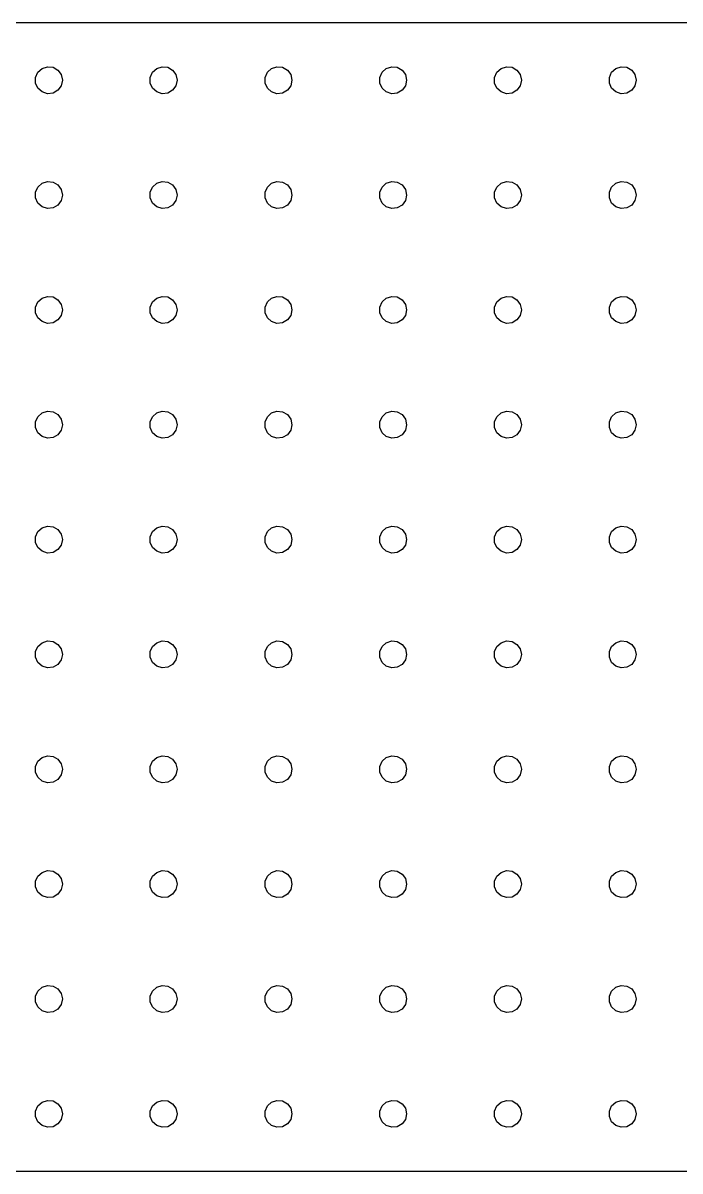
# Model space of a CAD drawing. Header units: metres. Extents: x 0 to 1714, y 0 to 1143.
# Drawn here: x 201 to 419.1, y 762.1 to 1142.9 of the extents above; entities that cross this region are included whole.
import ezdxf

# ---------------------------------------------------------------- set-up
doc = ezdxf.new("R2010")
doc.units = ezdxf.units.M

msp = doc.modelspace()

# ---------------------------------------------------------------- linework, layer by layer
for p, q in [((559.859, 1142.93), (11.6411, 1142.93)), ((205.909, 1126.6), (207.3, 1127.85)), ((207.3, 1127.85), (209.08, 1128.43)), ((209.08, 1128.43), (210.941, 1128.23)), ((210.941, 1128.23), (212.561, 1127.29)), ((244.009, 1126.6), (245.4, 1127.85)), ((245.4, 1127.85), (247.18, 1128.43)), ((247.18, 1128.43), (249.041, 1128.23)), ((249.041, 1128.23), (250.661, 1127.29)), ((282.109, 1126.6), (283.5, 1127.85)), ((283.5, 1127.85), (285.28, 1128.43)), ((285.28, 1128.43), (287.141, 1128.23)), ((287.141, 1128.23), (288.761, 1127.29)), ((320.209, 1126.6), (321.6, 1127.85)), ((321.6, 1127.85), (323.38, 1128.43)), ((323.38, 1128.43), (325.241, 1128.23)), ((325.241, 1128.23), (326.861, 1127.29)), ((358.309, 1126.6), (359.7, 1127.85)), ((359.7, 1127.85), (361.48, 1128.43)), ((361.48, 1128.43), (363.341, 1128.23)), ((363.341, 1128.23), (364.961, 1127.29)), ((396.409, 1126.6), (397.8, 1127.85)), ((397.8, 1127.85), (399.58, 1128.43)), ((399.58, 1128.43), (401.441, 1128.23)), ((401.441, 1128.23), (403.061, 1127.29)), ((205.148, 1124.89), (205.909, 1126.6)), ((205.148, 1123.01), (205.148, 1124.89)), ((212.561, 1127.29), (213.661, 1125.78)), ((213.661, 1125.78), (214.05, 1123.95)), ((214.05, 1123.95), (213.661, 1122.12)), ((243.248, 1124.89), (244.009, 1126.6)), ((243.248, 1123.01), (243.248, 1124.89)), ((250.661, 1127.29), (251.761, 1125.78)), ((251.761, 1125.78), (252.15, 1123.95)), ((252.15, 1123.95), (251.761, 1122.12)), ((281.348, 1124.89), (282.109, 1126.6)), ((281.348, 1123.01), (281.348, 1124.89)), ((288.761, 1127.29), (289.861, 1125.78)), ((289.861, 1125.78), (290.25, 1123.95)), ((290.25, 1123.95), (289.861, 1122.12)), ((319.448, 1124.89), (320.209, 1126.6)), ((319.448, 1123.01), (319.448, 1124.89)), ((326.861, 1127.29), (327.961, 1125.78)), ((327.961, 1125.78), (328.35, 1123.95)), ((328.35, 1123.95), (327.961, 1122.12)), ((357.548, 1124.89), (358.309, 1126.6)), ((357.548, 1123.01), (357.548, 1124.89)), ((364.961, 1127.29), (366.061, 1125.78)), ((366.061, 1125.78), (366.45, 1123.95)), ((366.45, 1123.95), (366.061, 1122.12)), ((395.648, 1124.89), (396.409, 1126.6)), ((395.648, 1123.01), (395.648, 1124.89)), ((403.061, 1127.29), (404.161, 1125.78)), ((404.161, 1125.78), (404.55, 1123.95)), ((404.55, 1123.95), (404.161, 1122.12)), ((205.909, 1121.3), (205.148, 1123.01)), ((207.3, 1120.05), (205.909, 1121.3)), ((209.08, 1119.47), (207.3, 1120.05)), ((212.561, 1120.61), (210.941, 1119.67)), ((213.661, 1122.12), (212.561, 1120.61)), ((244.009, 1121.3), (243.248, 1123.01)), ((245.4, 1120.05), (244.009, 1121.3)), ((247.18, 1119.47), (245.4, 1120.05)), ((250.661, 1120.61), (249.041, 1119.67)), ((251.761, 1122.12), (250.661, 1120.61)), ((282.109, 1121.3), (281.348, 1123.01)), ((283.5, 1120.05), (282.109, 1121.3)), ((285.28, 1119.47), (283.5, 1120.05)), ((288.761, 1120.61), (287.141, 1119.67)), ((289.861, 1122.12), (288.761, 1120.61)), ((320.209, 1121.3), (319.448, 1123.01)), ((321.6, 1120.05), (320.209, 1121.3)), ((323.38, 1119.47), (321.6, 1120.05)), ((326.861, 1120.61), (325.241, 1119.67)), ((327.961, 1122.12), (326.861, 1120.61)), ((358.309, 1121.3), (357.548, 1123.01)), ((359.7, 1120.05), (358.309, 1121.3)), ((361.48, 1119.47), (359.7, 1120.05)), ((364.961, 1120.61), (363.341, 1119.67)), ((366.061, 1122.12), (364.961, 1120.61)), ((396.409, 1121.3), (395.648, 1123.01)), ((397.8, 1120.05), (396.409, 1121.3)), ((399.58, 1119.47), (397.8, 1120.05)), ((403.061, 1120.61), (401.441, 1119.67)), ((404.161, 1122.12), (403.061, 1120.61)), ((210.941, 1119.67), (209.08, 1119.47)), ((249.041, 1119.67), (247.18, 1119.47)), ((287.141, 1119.67), (285.28, 1119.47)), ((325.241, 1119.67), (323.38, 1119.47)), ((363.341, 1119.67), (361.48, 1119.47)), ((401.441, 1119.67), (399.58, 1119.47)), ((205.909, 1088.5), (207.3, 1089.75)), ((207.3, 1089.75), (209.08, 1090.33)), ((209.08, 1090.33), (210.941, 1090.13)), ((210.941, 1090.13), (212.561, 1089.19)), ((244.009, 1088.5), (245.4, 1089.75)), ((245.4, 1089.75), (247.18, 1090.33)), ((247.18, 1090.33), (249.041, 1090.13)), ((249.041, 1090.13), (250.661, 1089.19)), ((282.109, 1088.5), (283.5, 1089.75)), ((283.5, 1089.75), (285.28, 1090.33)), ((285.28, 1090.33), (287.141, 1090.13)), ((287.141, 1090.13), (288.761, 1089.19)), ((320.209, 1088.5), (321.6, 1089.75)), ((321.6, 1089.75), (323.38, 1090.33)), ((323.38, 1090.33), (325.241, 1090.13)), ((325.241, 1090.13), (326.861, 1089.19)), ((358.309, 1088.5), (359.7, 1089.75)), ((359.7, 1089.75), (361.48, 1090.33)), ((361.48, 1090.33), (363.341, 1090.13)), ((363.341, 1090.13), (364.961, 1089.19)), ((396.409, 1088.5), (397.8, 1089.75)), ((397.8, 1089.75), (399.58, 1090.33)), ((399.58, 1090.33), (401.441, 1090.13)), ((401.441, 1090.13), (403.061, 1089.19)), ((205.148, 1086.79), (205.909, 1088.5)), ((205.148, 1084.91), (205.148, 1086.79)), ((212.561, 1089.19), (213.661, 1087.68)), ((213.661, 1087.68), (214.05, 1085.85)), ((214.05, 1085.85), (213.661, 1084.02)), ((243.248, 1086.79), (244.009, 1088.5)), ((243.248, 1084.91), (243.248, 1086.79)), ((250.661, 1089.19), (251.761, 1087.68)), ((251.761, 1087.68), (252.15, 1085.85)), ((252.15, 1085.85), (251.761, 1084.02)), ((281.348, 1086.79), (282.109, 1088.5)), ((281.348, 1084.91), (281.348, 1086.79)), ((288.761, 1089.19), (289.861, 1087.68)), ((289.861, 1087.68), (290.25, 1085.85)), ((290.25, 1085.85), (289.861, 1084.02)), ((319.448, 1086.79), (320.209, 1088.5)), ((319.448, 1084.91), (319.448, 1086.79)), ((326.861, 1089.19), (327.961, 1087.68)), ((327.961, 1087.68), (328.35, 1085.85)), ((328.35, 1085.85), (327.961, 1084.02)), ((357.548, 1086.79), (358.309, 1088.5)), ((357.548, 1084.91), (357.548, 1086.79)), ((364.961, 1089.19), (366.061, 1087.68)), ((366.061, 1087.68), (366.45, 1085.85)), ((366.45, 1085.85), (366.061, 1084.02)), ((395.648, 1086.79), (396.409, 1088.5)), ((395.648, 1084.91), (395.648, 1086.79)), ((403.061, 1089.19), (404.161, 1087.68)), ((404.161, 1087.68), (404.55, 1085.85)), ((404.55, 1085.85), (404.161, 1084.02)), ((205.909, 1083.2), (205.148, 1084.91)), ((207.3, 1081.95), (205.909, 1083.2)), ((209.08, 1081.37), (207.3, 1081.95)), ((212.561, 1082.51), (210.941, 1081.57)), ((213.661, 1084.02), (212.561, 1082.51)), ((244.009, 1083.2), (243.248, 1084.91)), ((245.4, 1081.95), (244.009, 1083.2)), ((247.18, 1081.37), (245.4, 1081.95)), ((250.661, 1082.51), (249.041, 1081.57)), ((251.761, 1084.02), (250.661, 1082.51)), ((282.109, 1083.2), (281.348, 1084.91)), ((283.5, 1081.95), (282.109, 1083.2)), ((285.28, 1081.37), (283.5, 1081.95)), ((288.761, 1082.51), (287.141, 1081.57)), ((289.861, 1084.02), (288.761, 1082.51)), ((320.209, 1083.2), (319.448, 1084.91)), ((321.6, 1081.95), (320.209, 1083.2)), ((323.38, 1081.37), (321.6, 1081.95)), ((326.861, 1082.51), (325.241, 1081.57)), ((327.961, 1084.02), (326.861, 1082.51)), ((358.309, 1083.2), (357.548, 1084.91)), ((359.7, 1081.95), (358.309, 1083.2)), ((361.48, 1081.37), (359.7, 1081.95)), ((364.961, 1082.51), (363.341, 1081.57)), ((366.061, 1084.02), (364.961, 1082.51)), ((396.409, 1083.2), (395.648, 1084.91)), ((397.8, 1081.95), (396.409, 1083.2)), ((399.58, 1081.37), (397.8, 1081.95)), ((403.061, 1082.51), (401.441, 1081.57)), ((404.161, 1084.02), (403.061, 1082.51)), ((210.941, 1081.57), (209.08, 1081.37)), ((249.041, 1081.57), (247.18, 1081.37)), ((287.141, 1081.57), (285.28, 1081.37)), ((325.241, 1081.57), (323.38, 1081.37)), ((363.341, 1081.57), (361.48, 1081.37)), ((401.441, 1081.57), (399.58, 1081.37)), ((205.909, 1050.4), (207.3, 1051.65)), ((207.3, 1051.65), (209.08, 1052.23)), ((209.08, 1052.23), (210.941, 1052.03)), ((210.941, 1052.03), (212.561, 1051.09)), ((244.009, 1050.4), (245.4, 1051.65)), ((245.4, 1051.65), (247.18, 1052.23)), ((247.18, 1052.23), (249.041, 1052.03)), ((249.041, 1052.03), (250.661, 1051.09)), ((282.109, 1050.4), (283.5, 1051.65)), ((283.5, 1051.65), (285.28, 1052.23)), ((285.28, 1052.23), (287.141, 1052.03)), ((287.141, 1052.03), (288.761, 1051.09)), ((320.209, 1050.4), (321.6, 1051.65)), ((321.6, 1051.65), (323.38, 1052.23)), ((323.38, 1052.23), (325.241, 1052.03)), ((325.241, 1052.03), (326.861, 1051.09)), ((358.309, 1050.4), (359.7, 1051.65)), ((359.7, 1051.65), (361.48, 1052.23)), ((361.48, 1052.23), (363.341, 1052.03)), ((363.341, 1052.03), (364.961, 1051.09)), ((396.409, 1050.4), (397.8, 1051.65)), ((397.8, 1051.65), (399.58, 1052.23)), ((399.58, 1052.23), (401.441, 1052.03)), ((401.441, 1052.03), (403.061, 1051.09)), ((205.148, 1048.69), (205.909, 1050.4)), ((205.148, 1046.81), (205.148, 1048.69)), ((212.561, 1051.09), (213.661, 1049.58)), ((213.661, 1049.58), (214.05, 1047.75)), ((214.05, 1047.75), (213.661, 1045.92)), ((243.248, 1048.69), (244.009, 1050.4)), ((243.248, 1046.81), (243.248, 1048.69)), ((250.661, 1051.09), (251.761, 1049.58)), ((251.761, 1049.58), (252.15, 1047.75)), ((252.15, 1047.75), (251.761, 1045.92)), ((281.348, 1048.69), (282.109, 1050.4)), ((281.348, 1046.81), (281.348, 1048.69)), ((288.761, 1051.09), (289.861, 1049.58)), ((289.861, 1049.58), (290.25, 1047.75)), ((290.25, 1047.75), (289.861, 1045.92)), ((319.448, 1048.69), (320.209, 1050.4)), ((319.448, 1046.81), (319.448, 1048.69)), ((326.861, 1051.09), (327.961, 1049.58)), ((327.961, 1049.58), (328.35, 1047.75)), ((328.35, 1047.75), (327.961, 1045.92)), ((357.548, 1048.69), (358.309, 1050.4)), ((357.548, 1046.81), (357.548, 1048.69)), ((364.961, 1051.09), (366.061, 1049.58)), ((366.061, 1049.58), (366.45, 1047.75)), ((366.45, 1047.75), (366.061, 1045.92)), ((395.648, 1048.69), (396.409, 1050.4)), ((395.648, 1046.81), (395.648, 1048.69)), ((403.061, 1051.09), (404.161, 1049.58)), ((404.161, 1049.58), (404.55, 1047.75)), ((404.55, 1047.75), (404.161, 1045.92)), ((205.909, 1045.1), (205.148, 1046.81)), ((207.3, 1043.85), (205.909, 1045.1)), ((209.08, 1043.27), (207.3, 1043.85)), ((212.561, 1044.41), (210.941, 1043.47)), ((213.661, 1045.92), (212.561, 1044.41)), ((244.009, 1045.1), (243.248, 1046.81)), ((245.4, 1043.85), (244.009, 1045.1)), ((247.18, 1043.27), (245.4, 1043.85)), ((250.661, 1044.41), (249.041, 1043.47)), ((251.761, 1045.92), (250.661, 1044.41)), ((282.109, 1045.1), (281.348, 1046.81)), ((283.5, 1043.85), (282.109, 1045.1)), ((285.28, 1043.27), (283.5, 1043.85)), ((288.761, 1044.41), (287.141, 1043.47)), ((289.861, 1045.92), (288.761, 1044.41)), ((320.209, 1045.1), (319.448, 1046.81)), ((321.6, 1043.85), (320.209, 1045.1)), ((323.38, 1043.27), (321.6, 1043.85)), ((326.861, 1044.41), (325.241, 1043.47)), ((327.961, 1045.92), (326.861, 1044.41)), ((358.309, 1045.1), (357.548, 1046.81)), ((359.7, 1043.85), (358.309, 1045.1)), ((361.48, 1043.27), (359.7, 1043.85)), ((364.961, 1044.41), (363.341, 1043.47)), ((366.061, 1045.92), (364.961, 1044.41)), ((396.409, 1045.1), (395.648, 1046.81)), ((397.8, 1043.85), (396.409, 1045.1)), ((399.58, 1043.27), (397.8, 1043.85)), ((403.061, 1044.41), (401.441, 1043.47)), ((404.161, 1045.92), (403.061, 1044.41)), ((210.941, 1043.47), (209.08, 1043.27)), ((249.041, 1043.47), (247.18, 1043.27)), ((287.141, 1043.47), (285.28, 1043.27)), ((325.241, 1043.47), (323.38, 1043.27)), ((363.341, 1043.47), (361.48, 1043.27)), ((401.441, 1043.47), (399.58, 1043.27)), ((205.909, 1012.3), (207.3, 1013.55)), ((207.3, 1013.55), (209.08, 1014.13)), ((209.08, 1014.13), (210.941, 1013.93)), ((210.941, 1013.93), (212.561, 1012.99)), ((244.009, 1012.3), (245.4, 1013.55)), ((245.4, 1013.55), (247.18, 1014.13)), ((247.18, 1014.13), (249.041, 1013.93)), ((249.041, 1013.93), (250.661, 1012.99)), ((282.109, 1012.3), (283.5, 1013.55)), ((283.5, 1013.55), (285.28, 1014.13)), ((285.28, 1014.13), (287.141, 1013.93)), ((287.141, 1013.93), (288.761, 1012.99)), ((320.209, 1012.3), (321.6, 1013.55)), ((321.6, 1013.55), (323.38, 1014.13)), ((323.38, 1014.13), (325.241, 1013.93)), ((325.241, 1013.93), (326.861, 1012.99)), ((358.309, 1012.3), (359.7, 1013.55)), ((359.7, 1013.55), (361.48, 1014.13)), ((361.48, 1014.13), (363.341, 1013.93)), ((363.341, 1013.93), (364.961, 1012.99)), ((396.409, 1012.3), (397.8, 1013.55)), ((397.8, 1013.55), (399.58, 1014.13)), ((399.58, 1014.13), (401.441, 1013.93)), ((401.441, 1013.93), (403.061, 1012.99)), ((205.148, 1010.59), (205.909, 1012.3)), ((205.148, 1008.71), (205.148, 1010.59)), ((212.561, 1012.99), (213.661, 1011.48)), ((213.661, 1011.48), (214.05, 1009.65)), ((214.05, 1009.65), (213.661, 1007.82)), ((243.248, 1010.59), (244.009, 1012.3)), ((243.248, 1008.71), (243.248, 1010.59)), ((250.661, 1012.99), (251.761, 1011.48)), ((251.761, 1011.48), (252.15, 1009.65)), ((252.15, 1009.65), (251.761, 1007.82)), ((281.348, 1010.59), (282.109, 1012.3)), ((281.348, 1008.71), (281.348, 1010.59)), ((288.761, 1012.99), (289.861, 1011.48)), ((289.861, 1011.48), (290.25, 1009.65)), ((290.25, 1009.65), (289.861, 1007.82)), ((319.448, 1010.59), (320.209, 1012.3)), ((319.448, 1008.71), (319.448, 1010.59)), ((326.861, 1012.99), (327.961, 1011.48)), ((327.961, 1011.48), (328.35, 1009.65)), ((328.35, 1009.65), (327.961, 1007.82)), ((357.548, 1010.59), (358.309, 1012.3)), ((357.548, 1008.71), (357.548, 1010.59)), ((364.961, 1012.99), (366.061, 1011.48)), ((366.061, 1011.48), (366.45, 1009.65)), ((366.45, 1009.65), (366.061, 1007.82)), ((395.648, 1010.59), (396.409, 1012.3)), ((395.648, 1008.71), (395.648, 1010.59)), ((403.061, 1012.99), (404.161, 1011.48)), ((404.161, 1011.48), (404.55, 1009.65)), ((404.55, 1009.65), (404.161, 1007.82)), ((205.909, 1007), (205.148, 1008.71)), ((207.3, 1005.75), (205.909, 1007)), ((209.08, 1005.17), (207.3, 1005.75)), ((212.561, 1006.31), (210.941, 1005.37)), ((213.661, 1007.82), (212.561, 1006.31)), ((244.009, 1007), (243.248, 1008.71)), ((245.4, 1005.75), (244.009, 1007)), ((247.18, 1005.17), (245.4, 1005.75)), ((250.661, 1006.31), (249.041, 1005.37)), ((251.761, 1007.82), (250.661, 1006.31)), ((282.109, 1007), (281.348, 1008.71)), ((283.5, 1005.75), (282.109, 1007)), ((285.28, 1005.17), (283.5, 1005.75)), ((288.761, 1006.31), (287.141, 1005.37)), ((289.861, 1007.82), (288.761, 1006.31)), ((320.209, 1007), (319.448, 1008.71)), ((321.6, 1005.75), (320.209, 1007)), ((323.38, 1005.17), (321.6, 1005.75)), ((326.861, 1006.31), (325.241, 1005.37)), ((327.961, 1007.82), (326.861, 1006.31)), ((358.309, 1007), (357.548, 1008.71)), ((359.7, 1005.75), (358.309, 1007)), ((361.48, 1005.17), (359.7, 1005.75)), ((364.961, 1006.31), (363.341, 1005.37)), ((366.061, 1007.82), (364.961, 1006.31)), ((396.409, 1007), (395.648, 1008.71)), ((397.8, 1005.75), (396.409, 1007)), ((399.58, 1005.17), (397.8, 1005.75)), ((403.061, 1006.31), (401.441, 1005.37)), ((404.161, 1007.82), (403.061, 1006.31)), ((210.941, 1005.37), (209.08, 1005.17)), ((249.041, 1005.37), (247.18, 1005.17)), ((287.141, 1005.37), (285.28, 1005.17)), ((325.241, 1005.37), (323.38, 1005.17)), ((363.341, 1005.37), (361.48, 1005.17)), ((401.441, 1005.37), (399.58, 1005.17)), ((205.909, 974.195), (207.3, 975.447)), ((207.3, 975.447), (209.08, 976.025)), ((209.08, 976.025), (210.941, 975.83)), ((210.941, 975.83), (212.561, 974.894)), ((244.009, 974.195), (245.4, 975.447)), ((245.4, 975.447), (247.18, 976.025)), ((247.18, 976.025), (249.041, 975.83)), ((249.041, 975.83), (250.661, 974.894)), ((282.109, 974.195), (283.5, 975.447)), ((283.5, 975.447), (285.28, 976.025)), ((285.28, 976.025), (287.141, 975.83)), ((287.141, 975.83), (288.761, 974.894)), ((320.209, 974.195), (321.6, 975.447)), ((321.6, 975.447), (323.38, 976.025)), ((323.38, 976.025), (325.241, 975.83)), ((325.241, 975.83), (326.861, 974.894)), ((358.309, 974.195), (359.7, 975.447)), ((359.7, 975.447), (361.48, 976.025)), ((361.48, 976.025), (363.341, 975.83)), ((363.341, 975.83), (364.961, 974.894)), ((396.409, 974.195), (397.8, 975.447)), ((397.8, 975.447), (399.58, 976.025)), ((399.58, 976.025), (401.441, 975.83)), ((401.441, 975.83), (403.061, 974.894)), ((205.148, 972.486), (205.909, 974.195)), ((205.148, 970.614), (205.148, 972.486)), ((212.561, 974.894), (213.661, 973.38)), ((213.661, 973.38), (214.05, 971.55)), ((214.05, 971.55), (213.661, 969.72)), ((243.248, 972.486), (244.009, 974.195)), ((243.248, 970.614), (243.248, 972.486)), ((250.661, 974.894), (251.761, 973.38)), ((251.761, 973.38), (252.15, 971.55)), ((252.15, 971.55), (251.761, 969.72)), ((281.348, 972.486), (282.109, 974.195)), ((281.348, 970.614), (281.348, 972.486)), ((288.761, 974.894), (289.861, 973.38)), ((289.861, 973.38), (290.25, 971.55)), ((290.25, 971.55), (289.861, 969.72)), ((319.448, 972.486), (320.209, 974.195)), ((319.448, 970.614), (319.448, 972.486)), ((326.861, 974.894), (327.961, 973.38)), ((327.961, 973.38), (328.35, 971.55)), ((328.35, 971.55), (327.961, 969.72)), ((357.548, 972.486), (358.309, 974.195)), ((357.548, 970.614), (357.548, 972.486)), ((364.961, 974.894), (366.061, 973.38)), ((366.061, 973.38), (366.45, 971.55)), ((366.45, 971.55), (366.061, 969.72)), ((395.648, 972.486), (396.409, 974.195)), ((395.648, 970.614), (395.648, 972.486)), ((403.061, 974.894), (404.161, 973.38)), ((404.161, 973.38), (404.55, 971.55)), ((404.55, 971.55), (404.161, 969.72)), ((205.909, 968.905), (205.148, 970.614)), ((207.3, 967.653), (205.909, 968.905)), ((209.08, 967.075), (207.3, 967.653)), ((212.561, 968.206), (210.941, 967.27)), ((213.661, 969.72), (212.561, 968.206)), ((244.009, 968.905), (243.248, 970.614)), ((245.4, 967.653), (244.009, 968.905)), ((247.18, 967.075), (245.4, 967.653)), ((250.661, 968.206), (249.041, 967.27)), ((251.761, 969.72), (250.661, 968.206)), ((282.109, 968.905), (281.348, 970.614)), ((283.5, 967.653), (282.109, 968.905)), ((285.28, 967.075), (283.5, 967.653)), ((288.761, 968.206), (287.141, 967.27)), ((289.861, 969.72), (288.761, 968.206)), ((320.209, 968.905), (319.448, 970.614)), ((321.6, 967.653), (320.209, 968.905)), ((323.38, 967.075), (321.6, 967.653)), ((326.861, 968.206), (325.241, 967.27)), ((327.961, 969.72), (326.861, 968.206)), ((358.309, 968.905), (357.548, 970.614)), ((359.7, 967.653), (358.309, 968.905)), ((361.48, 967.075), (359.7, 967.653)), ((364.961, 968.206), (363.341, 967.27)), ((366.061, 969.72), (364.961, 968.206)), ((396.409, 968.905), (395.648, 970.614)), ((397.8, 967.653), (396.409, 968.905)), ((399.58, 967.075), (397.8, 967.653)), ((403.061, 968.206), (401.441, 967.27)), ((404.161, 969.72), (403.061, 968.206)), ((210.941, 967.27), (209.08, 967.075)), ((249.041, 967.27), (247.18, 967.075)), ((287.141, 967.27), (285.28, 967.075)), ((325.241, 967.27), (323.38, 967.075)), ((363.341, 967.27), (361.48, 967.075)), ((401.441, 967.27), (399.58, 967.075)), ((205.909, 936.095), (207.3, 937.347)), ((207.3, 937.347), (209.08, 937.925)), ((209.08, 937.925), (210.941, 937.73)), ((210.941, 937.73), (212.561, 936.794)), ((244.009, 936.095), (245.4, 937.347)), ((245.4, 937.347), (247.18, 937.925)), ((247.18, 937.925), (249.041, 937.73)), ((249.041, 937.73), (250.661, 936.794)), ((282.109, 936.095), (283.5, 937.347)), ((283.5, 937.347), (285.28, 937.925)), ((285.28, 937.925), (287.141, 937.73)), ((287.141, 937.73), (288.761, 936.794)), ((320.209, 936.095), (321.6, 937.347)), ((321.6, 937.347), (323.38, 937.925)), ((323.38, 937.925), (325.241, 937.73)), ((325.241, 937.73), (326.861, 936.794)), ((358.309, 936.095), (359.7, 937.347)), ((359.7, 937.347), (361.48, 937.925)), ((361.48, 937.925), (363.341, 937.73)), ((363.341, 937.73), (364.961, 936.794)), ((396.409, 936.095), (397.8, 937.347)), ((397.8, 937.347), (399.58, 937.925)), ((399.58, 937.925), (401.441, 937.73)), ((401.441, 937.73), (403.061, 936.794)), ((205.148, 934.386), (205.909, 936.095)), ((205.148, 932.514), (205.148, 934.386)), ((212.561, 936.794), (213.661, 935.28)), ((213.661, 935.28), (214.05, 933.45)), ((214.05, 933.45), (213.661, 931.62)), ((243.248, 934.386), (244.009, 936.095)), ((243.248, 932.514), (243.248, 934.386)), ((250.661, 936.794), (251.761, 935.28)), ((251.761, 935.28), (252.15, 933.45)), ((252.15, 933.45), (251.761, 931.62)), ((281.348, 934.386), (282.109, 936.095)), ((281.348, 932.514), (281.348, 934.386)), ((288.761, 936.794), (289.861, 935.28)), ((289.861, 935.28), (290.25, 933.45)), ((290.25, 933.45), (289.861, 931.62)), ((319.448, 934.386), (320.209, 936.095)), ((319.448, 932.514), (319.448, 934.386)), ((326.861, 936.794), (327.961, 935.28)), ((327.961, 935.28), (328.35, 933.45)), ((328.35, 933.45), (327.961, 931.62)), ((357.548, 934.386), (358.309, 936.095)), ((357.548, 932.514), (357.548, 934.386)), ((364.961, 936.794), (366.061, 935.28)), ((366.061, 935.28), (366.45, 933.45)), ((366.45, 933.45), (366.061, 931.62)), ((395.648, 934.386), (396.409, 936.095)), ((395.648, 932.514), (395.648, 934.386)), ((403.061, 936.794), (404.161, 935.28)), ((404.161, 935.28), (404.55, 933.45)), ((404.55, 933.45), (404.161, 931.62)), ((205.909, 930.805), (205.148, 932.514)), ((207.3, 929.553), (205.909, 930.805)), ((209.08, 928.975), (207.3, 929.553)), ((212.561, 930.106), (210.941, 929.17)), ((213.661, 931.62), (212.561, 930.106)), ((244.009, 930.805), (243.248, 932.514)), ((245.4, 929.553), (244.009, 930.805)), ((247.18, 928.975), (245.4, 929.553)), ((250.661, 930.106), (249.041, 929.17)), ((251.761, 931.62), (250.661, 930.106)), ((282.109, 930.805), (281.348, 932.514)), ((283.5, 929.553), (282.109, 930.805)), ((285.28, 928.975), (283.5, 929.553)), ((288.761, 930.106), (287.141, 929.17)), ((289.861, 931.62), (288.761, 930.106)), ((320.209, 930.805), (319.448, 932.514)), ((321.6, 929.553), (320.209, 930.805)), ((323.38, 928.975), (321.6, 929.553)), ((326.861, 930.106), (325.241, 929.17)), ((327.961, 931.62), (326.861, 930.106)), ((358.309, 930.805), (357.548, 932.514)), ((359.7, 929.553), (358.309, 930.805)), ((361.48, 928.975), (359.7, 929.553)), ((364.961, 930.106), (363.341, 929.17)), ((366.061, 931.62), (364.961, 930.106)), ((396.409, 930.805), (395.648, 932.514)), ((397.8, 929.553), (396.409, 930.805)), ((399.58, 928.975), (397.8, 929.553)), ((403.061, 930.106), (401.441, 929.17)), ((404.161, 931.62), (403.061, 930.106)), ((210.941, 929.17), (209.08, 928.975)), ((249.041, 929.17), (247.18, 928.975)), ((287.141, 929.17), (285.28, 928.975)), ((325.241, 929.17), (323.38, 928.975)), ((363.341, 929.17), (361.48, 928.975)), ((401.441, 929.17), (399.58, 928.975)), ((205.909, 897.995), (207.3, 899.247)), ((207.3, 899.247), (209.08, 899.825)), ((209.08, 899.825), (210.941, 899.63)), ((210.941, 899.63), (212.561, 898.694)), ((244.009, 897.995), (245.4, 899.247)), ((245.4, 899.247), (247.18, 899.825)), ((247.18, 899.825), (249.041, 899.63)), ((249.041, 899.63), (250.661, 898.694)), ((282.109, 897.995), (283.5, 899.247)), ((283.5, 899.247), (285.28, 899.825)), ((285.28, 899.825), (287.141, 899.63)), ((287.141, 899.63), (288.761, 898.694)), ((320.209, 897.995), (321.6, 899.247)), ((321.6, 899.247), (323.38, 899.825)), ((323.38, 899.825), (325.241, 899.63)), ((325.241, 899.63), (326.861, 898.694)), ((358.309, 897.995), (359.7, 899.247)), ((359.7, 899.247), (361.48, 899.825)), ((361.48, 899.825), (363.341, 899.63)), ((363.341, 899.63), (364.961, 898.694)), ((396.409, 897.995), (397.8, 899.247)), ((397.8, 899.247), (399.58, 899.825)), ((399.58, 899.825), (401.441, 899.63)), ((401.441, 899.63), (403.061, 898.694)), ((205.148, 896.286), (205.909, 897.995)), ((205.148, 894.414), (205.148, 896.286)), ((212.561, 898.694), (213.661, 897.18)), ((213.661, 897.18), (214.05, 895.35)), ((214.05, 895.35), (213.661, 893.52)), ((243.248, 896.286), (244.009, 897.995)), ((243.248, 894.414), (243.248, 896.286)), ((250.661, 898.694), (251.761, 897.18)), ((251.761, 897.18), (252.15, 895.35)), ((252.15, 895.35), (251.761, 893.52)), ((281.348, 896.286), (282.109, 897.995)), ((281.348, 894.414), (281.348, 896.286)), ((288.761, 898.694), (289.861, 897.18)), ((289.861, 897.18), (290.25, 895.35)), ((290.25, 895.35), (289.861, 893.52)), ((319.448, 896.286), (320.209, 897.995)), ((319.448, 894.414), (319.448, 896.286)), ((326.861, 898.694), (327.961, 897.18)), ((327.961, 897.18), (328.35, 895.35)), ((328.35, 895.35), (327.961, 893.52)), ((357.548, 896.286), (358.309, 897.995)), ((357.548, 894.414), (357.548, 896.286)), ((364.961, 898.694), (366.061, 897.18)), ((366.061, 897.18), (366.45, 895.35)), ((366.45, 895.35), (366.061, 893.52)), ((395.648, 896.286), (396.409, 897.995)), ((395.648, 894.414), (395.648, 896.286)), ((403.061, 898.694), (404.161, 897.18)), ((404.161, 897.18), (404.55, 895.35)), ((404.55, 895.35), (404.161, 893.52)), ((205.909, 892.705), (205.148, 894.414)), ((207.3, 891.453), (205.909, 892.705)), ((209.08, 890.875), (207.3, 891.453)), ((212.561, 892.006), (210.941, 891.07)), ((213.661, 893.52), (212.561, 892.006)), ((244.009, 892.705), (243.248, 894.414)), ((245.4, 891.453), (244.009, 892.705)), ((247.18, 890.875), (245.4, 891.453)), ((250.661, 892.006), (249.041, 891.07)), ((251.761, 893.52), (250.661, 892.006)), ((282.109, 892.705), (281.348, 894.414)), ((283.5, 891.453), (282.109, 892.705)), ((285.28, 890.875), (283.5, 891.453)), ((288.761, 892.006), (287.141, 891.07)), ((289.861, 893.52), (288.761, 892.006)), ((320.209, 892.705), (319.448, 894.414)), ((321.6, 891.453), (320.209, 892.705)), ((323.38, 890.875), (321.6, 891.453)), ((326.861, 892.006), (325.241, 891.07)), ((327.961, 893.52), (326.861, 892.006)), ((358.309, 892.705), (357.548, 894.414)), ((359.7, 891.453), (358.309, 892.705)), ((361.48, 890.875), (359.7, 891.453)), ((364.961, 892.006), (363.341, 891.07)), ((366.061, 893.52), (364.961, 892.006)), ((396.409, 892.705), (395.648, 894.414)), ((397.8, 891.453), (396.409, 892.705)), ((399.58, 890.875), (397.8, 891.453)), ((403.061, 892.006), (401.441, 891.07)), ((404.161, 893.52), (403.061, 892.006)), ((210.941, 891.07), (209.08, 890.875)), ((249.041, 891.07), (247.18, 890.875)), ((287.141, 891.07), (285.28, 890.875)), ((325.241, 891.07), (323.38, 890.875)), ((363.341, 891.07), (361.48, 890.875)), ((401.441, 891.07), (399.58, 890.875)), ((205.909, 859.895), (207.3, 861.147)), ((207.3, 861.147), (209.08, 861.725)), ((209.08, 861.725), (210.941, 861.53)), ((210.941, 861.53), (212.561, 860.594)), ((244.009, 859.895), (245.4, 861.147)), ((245.4, 861.147), (247.18, 861.725)), ((247.18, 861.725), (249.041, 861.53)), ((249.041, 861.53), (250.661, 860.594)), ((282.109, 859.895), (283.5, 861.147)), ((283.5, 861.147), (285.28, 861.725)), ((285.28, 861.725), (287.141, 861.53)), ((287.141, 861.53), (288.761, 860.594)), ((320.209, 859.895), (321.6, 861.147)), ((321.6, 861.147), (323.38, 861.725)), ((323.38, 861.725), (325.241, 861.53)), ((325.241, 861.53), (326.861, 860.594)), ((358.309, 859.895), (359.7, 861.147)), ((359.7, 861.147), (361.48, 861.725)), ((361.48, 861.725), (363.341, 861.53)), ((363.341, 861.53), (364.961, 860.594)), ((396.409, 859.895), (397.8, 861.147)), ((397.8, 861.147), (399.58, 861.725)), ((399.58, 861.725), (401.441, 861.53)), ((401.441, 861.53), (403.061, 860.594)), ((205.148, 858.186), (205.909, 859.895)), ((205.148, 856.314), (205.148, 858.186)), ((212.561, 860.594), (213.661, 859.08)), ((213.661, 859.08), (214.05, 857.25)), ((214.05, 857.25), (213.661, 855.42)), ((243.248, 858.186), (244.009, 859.895)), ((243.248, 856.314), (243.248, 858.186)), ((250.661, 860.594), (251.761, 859.08)), ((251.761, 859.08), (252.15, 857.25)), ((252.15, 857.25), (251.761, 855.42)), ((281.348, 858.186), (282.109, 859.895)), ((281.348, 856.314), (281.348, 858.186)), ((288.761, 860.594), (289.861, 859.08)), ((289.861, 859.08), (290.25, 857.25)), ((290.25, 857.25), (289.861, 855.42)), ((319.448, 858.186), (320.209, 859.895)), ((319.448, 856.314), (319.448, 858.186)), ((326.861, 860.594), (327.961, 859.08)), ((327.961, 859.08), (328.35, 857.25)), ((328.35, 857.25), (327.961, 855.42)), ((357.548, 858.186), (358.309, 859.895)), ((357.548, 856.314), (357.548, 858.186)), ((364.961, 860.594), (366.061, 859.08)), ((366.061, 859.08), (366.45, 857.25)), ((366.45, 857.25), (366.061, 855.42)), ((395.648, 858.186), (396.409, 859.895)), ((395.648, 856.314), (395.648, 858.186)), ((403.061, 860.594), (404.161, 859.08)), ((404.161, 859.08), (404.55, 857.25)), ((404.55, 857.25), (404.161, 855.42)), ((205.909, 854.605), (205.148, 856.314)), ((207.3, 853.353), (205.909, 854.605)), ((209.08, 852.775), (207.3, 853.353)), ((212.561, 853.906), (210.941, 852.97)), ((213.661, 855.42), (212.561, 853.906)), ((244.009, 854.605), (243.248, 856.314)), ((245.4, 853.353), (244.009, 854.605)), ((247.18, 852.775), (245.4, 853.353)), ((250.661, 853.906), (249.041, 852.97)), ((251.761, 855.42), (250.661, 853.906)), ((282.109, 854.605), (281.348, 856.314)), ((283.5, 853.353), (282.109, 854.605)), ((285.28, 852.775), (283.5, 853.353)), ((288.761, 853.906), (287.141, 852.97)), ((289.861, 855.42), (288.761, 853.906)), ((320.209, 854.605), (319.448, 856.314)), ((321.6, 853.353), (320.209, 854.605)), ((323.38, 852.775), (321.6, 853.353)), ((326.861, 853.906), (325.241, 852.97)), ((327.961, 855.42), (326.861, 853.906)), ((358.309, 854.605), (357.548, 856.314)), ((359.7, 853.353), (358.309, 854.605)), ((361.48, 852.775), (359.7, 853.353)), ((364.961, 853.906), (363.341, 852.97)), ((366.061, 855.42), (364.961, 853.906)), ((396.409, 854.605), (395.648, 856.314)), ((397.8, 853.353), (396.409, 854.605)), ((399.58, 852.775), (397.8, 853.353)), ((403.061, 853.906), (401.441, 852.97)), ((404.161, 855.42), (403.061, 853.906)), ((210.941, 852.97), (209.08, 852.775)), ((249.041, 852.97), (247.18, 852.775)), ((287.141, 852.97), (285.28, 852.775)), ((325.241, 852.97), (323.38, 852.775)), ((363.341, 852.97), (361.48, 852.775)), ((401.441, 852.97), (399.58, 852.775)), ((205.909, 821.795), (207.3, 823.047)), ((207.3, 823.047), (209.08, 823.625)), ((209.08, 823.625), (210.941, 823.43)), ((210.941, 823.43), (212.561, 822.494)), ((244.009, 821.795), (245.4, 823.047)), ((245.4, 823.047), (247.18, 823.625)), ((247.18, 823.625), (249.041, 823.43)), ((249.041, 823.43), (250.661, 822.494)), ((282.109, 821.795), (283.5, 823.047)), ((283.5, 823.047), (285.28, 823.625)), ((285.28, 823.625), (287.141, 823.43)), ((287.141, 823.43), (288.761, 822.494)), ((320.209, 821.795), (321.6, 823.047)), ((321.6, 823.047), (323.38, 823.625)), ((323.38, 823.625), (325.241, 823.43)), ((325.241, 823.43), (326.861, 822.494)), ((358.309, 821.795), (359.7, 823.047)), ((359.7, 823.047), (361.48, 823.625)), ((361.48, 823.625), (363.341, 823.43)), ((363.341, 823.43), (364.961, 822.494)), ((396.409, 821.795), (397.8, 823.047)), ((397.8, 823.047), (399.58, 823.625)), ((399.58, 823.625), (401.441, 823.43)), ((401.441, 823.43), (403.061, 822.494)), ((205.148, 820.086), (205.909, 821.795)), ((205.148, 818.214), (205.148, 820.086)), ((212.561, 822.494), (213.661, 820.98)), ((213.661, 820.98), (214.05, 819.15)), ((214.05, 819.15), (213.661, 817.32)), ((243.248, 820.086), (244.009, 821.795)), ((243.248, 818.214), (243.248, 820.086)), ((250.661, 822.494), (251.761, 820.98)), ((251.761, 820.98), (252.15, 819.15)), ((252.15, 819.15), (251.761, 817.32)), ((281.348, 820.086), (282.109, 821.795)), ((281.348, 818.214), (281.348, 820.086)), ((288.761, 822.494), (289.861, 820.98)), ((289.861, 820.98), (290.25, 819.15)), ((290.25, 819.15), (289.861, 817.32)), ((319.448, 820.086), (320.209, 821.795)), ((319.448, 818.214), (319.448, 820.086)), ((326.861, 822.494), (327.961, 820.98)), ((327.961, 820.98), (328.35, 819.15)), ((328.35, 819.15), (327.961, 817.32)), ((357.548, 820.086), (358.309, 821.795)), ((357.548, 818.214), (357.548, 820.086)), ((364.961, 822.494), (366.061, 820.98)), ((366.061, 820.98), (366.45, 819.15)), ((366.45, 819.15), (366.061, 817.32)), ((395.648, 820.086), (396.409, 821.795)), ((395.648, 818.214), (395.648, 820.086)), ((403.061, 822.494), (404.161, 820.98)), ((404.161, 820.98), (404.55, 819.15)), ((404.55, 819.15), (404.161, 817.32)), ((205.909, 816.505), (205.148, 818.214)), ((207.3, 815.253), (205.909, 816.505)), ((209.08, 814.675), (207.3, 815.253)), ((212.561, 815.806), (210.941, 814.87)), ((213.661, 817.32), (212.561, 815.806)), ((244.009, 816.505), (243.248, 818.214)), ((245.4, 815.253), (244.009, 816.505)), ((247.18, 814.675), (245.4, 815.253)), ((250.661, 815.806), (249.041, 814.87)), ((251.761, 817.32), (250.661, 815.806)), ((282.109, 816.505), (281.348, 818.214)), ((283.5, 815.253), (282.109, 816.505)), ((285.28, 814.675), (283.5, 815.253)), ((288.761, 815.806), (287.141, 814.87)), ((289.861, 817.32), (288.761, 815.806)), ((320.209, 816.505), (319.448, 818.214)), ((321.6, 815.253), (320.209, 816.505)), ((323.38, 814.675), (321.6, 815.253)), ((326.861, 815.806), (325.241, 814.87)), ((327.961, 817.32), (326.861, 815.806)), ((358.309, 816.505), (357.548, 818.214)), ((359.7, 815.253), (358.309, 816.505)), ((361.48, 814.675), (359.7, 815.253)), ((364.961, 815.806), (363.341, 814.87)), ((366.061, 817.32), (364.961, 815.806)), ((396.409, 816.505), (395.648, 818.214)), ((397.8, 815.253), (396.409, 816.505)), ((399.58, 814.675), (397.8, 815.253)), ((403.061, 815.806), (401.441, 814.87)), ((404.161, 817.32), (403.061, 815.806)), ((210.941, 814.87), (209.08, 814.675)), ((249.041, 814.87), (247.18, 814.675)), ((287.141, 814.87), (285.28, 814.675)), ((325.241, 814.87), (323.38, 814.675)), ((363.341, 814.87), (361.48, 814.675)), ((401.441, 814.87), (399.58, 814.675)), ((205.909, 783.695), (207.3, 784.947)), ((207.3, 784.947), (209.08, 785.525)), ((209.08, 785.525), (210.941, 785.33)), ((210.941, 785.33), (212.561, 784.394)), ((244.009, 783.695), (245.4, 784.947)), ((245.4, 784.947), (247.18, 785.525)), ((247.18, 785.525), (249.041, 785.33)), ((249.041, 785.33), (250.661, 784.394)), ((282.109, 783.695), (283.5, 784.947)), ((283.5, 784.947), (285.28, 785.525)), ((285.28, 785.525), (287.141, 785.33)), ((287.141, 785.33), (288.761, 784.394)), ((320.209, 783.695), (321.6, 784.947)), ((321.6, 784.947), (323.38, 785.525)), ((323.38, 785.525), (325.241, 785.33)), ((325.241, 785.33), (326.861, 784.394)), ((358.309, 783.695), (359.7, 784.947)), ((359.7, 784.947), (361.48, 785.525)), ((361.48, 785.525), (363.341, 785.33)), ((363.341, 785.33), (364.961, 784.394)), ((396.409, 783.695), (397.8, 784.947)), ((397.8, 784.947), (399.58, 785.525)), ((399.58, 785.525), (401.441, 785.33)), ((401.441, 785.33), (403.061, 784.394)), ((205.148, 781.986), (205.909, 783.695)), ((205.148, 780.114), (205.148, 781.986)), ((212.561, 784.394), (213.661, 782.88)), ((213.661, 782.88), (214.05, 781.05)), ((214.05, 781.05), (213.661, 779.22)), ((243.248, 781.986), (244.009, 783.695)), ((243.248, 780.114), (243.248, 781.986)), ((250.661, 784.394), (251.761, 782.88)), ((251.761, 782.88), (252.15, 781.05)), ((252.15, 781.05), (251.761, 779.22)), ((281.348, 781.986), (282.109, 783.695)), ((281.348, 780.114), (281.348, 781.986)), ((288.761, 784.394), (289.861, 782.88)), ((289.861, 782.88), (290.25, 781.05)), ((290.25, 781.05), (289.861, 779.22)), ((319.448, 781.986), (320.209, 783.695)), ((319.448, 780.114), (319.448, 781.986)), ((326.861, 784.394), (327.961, 782.88)), ((327.961, 782.88), (328.35, 781.05)), ((328.35, 781.05), (327.961, 779.22)), ((357.548, 781.986), (358.309, 783.695)), ((357.548, 780.114), (357.548, 781.986)), ((364.961, 784.394), (366.061, 782.88)), ((366.061, 782.88), (366.45, 781.05)), ((366.45, 781.05), (366.061, 779.22)), ((395.648, 781.986), (396.409, 783.695)), ((395.648, 780.114), (395.648, 781.986)), ((403.061, 784.394), (404.161, 782.88)), ((404.161, 782.88), (404.55, 781.05)), ((404.55, 781.05), (404.161, 779.22)), ((205.909, 778.405), (205.148, 780.114)), ((207.3, 777.153), (205.909, 778.405)), ((209.08, 776.575), (207.3, 777.153)), ((212.561, 777.706), (210.941, 776.77)), ((213.661, 779.22), (212.561, 777.706)), ((244.009, 778.405), (243.248, 780.114)), ((245.4, 777.153), (244.009, 778.405)), ((247.18, 776.575), (245.4, 777.153)), ((250.661, 777.706), (249.041, 776.77)), ((251.761, 779.22), (250.661, 777.706)), ((282.109, 778.405), (281.348, 780.114)), ((283.5, 777.153), (282.109, 778.405)), ((285.28, 776.575), (283.5, 777.153)), ((288.761, 777.706), (287.141, 776.77)), ((289.861, 779.22), (288.761, 777.706)), ((320.209, 778.405), (319.448, 780.114)), ((321.6, 777.153), (320.209, 778.405)), ((323.38, 776.575), (321.6, 777.153)), ((326.861, 777.706), (325.241, 776.77)), ((327.961, 779.22), (326.861, 777.706)), ((358.309, 778.405), (357.548, 780.114)), ((359.7, 777.153), (358.309, 778.405)), ((361.48, 776.575), (359.7, 777.153)), ((364.961, 777.706), (363.341, 776.77)), ((366.061, 779.22), (364.961, 777.706)), ((396.409, 778.405), (395.648, 780.114)), ((397.8, 777.153), (396.409, 778.405)), ((399.58, 776.575), (397.8, 777.153)), ((403.061, 777.706), (401.441, 776.77)), ((404.161, 779.22), (403.061, 777.706)), ((210.941, 776.77), (209.08, 776.575)), ((249.041, 776.77), (247.18, 776.575)), ((287.141, 776.77), (285.28, 776.575)), ((325.241, 776.77), (323.38, 776.575)), ((363.341, 776.77), (361.48, 776.575)), ((401.441, 776.77), (399.58, 776.575)), ((11.6411, 762.071), (559.859, 762.071))]:
    msp.add_line(p, q)

doc.saveas('drawing.dxf')
